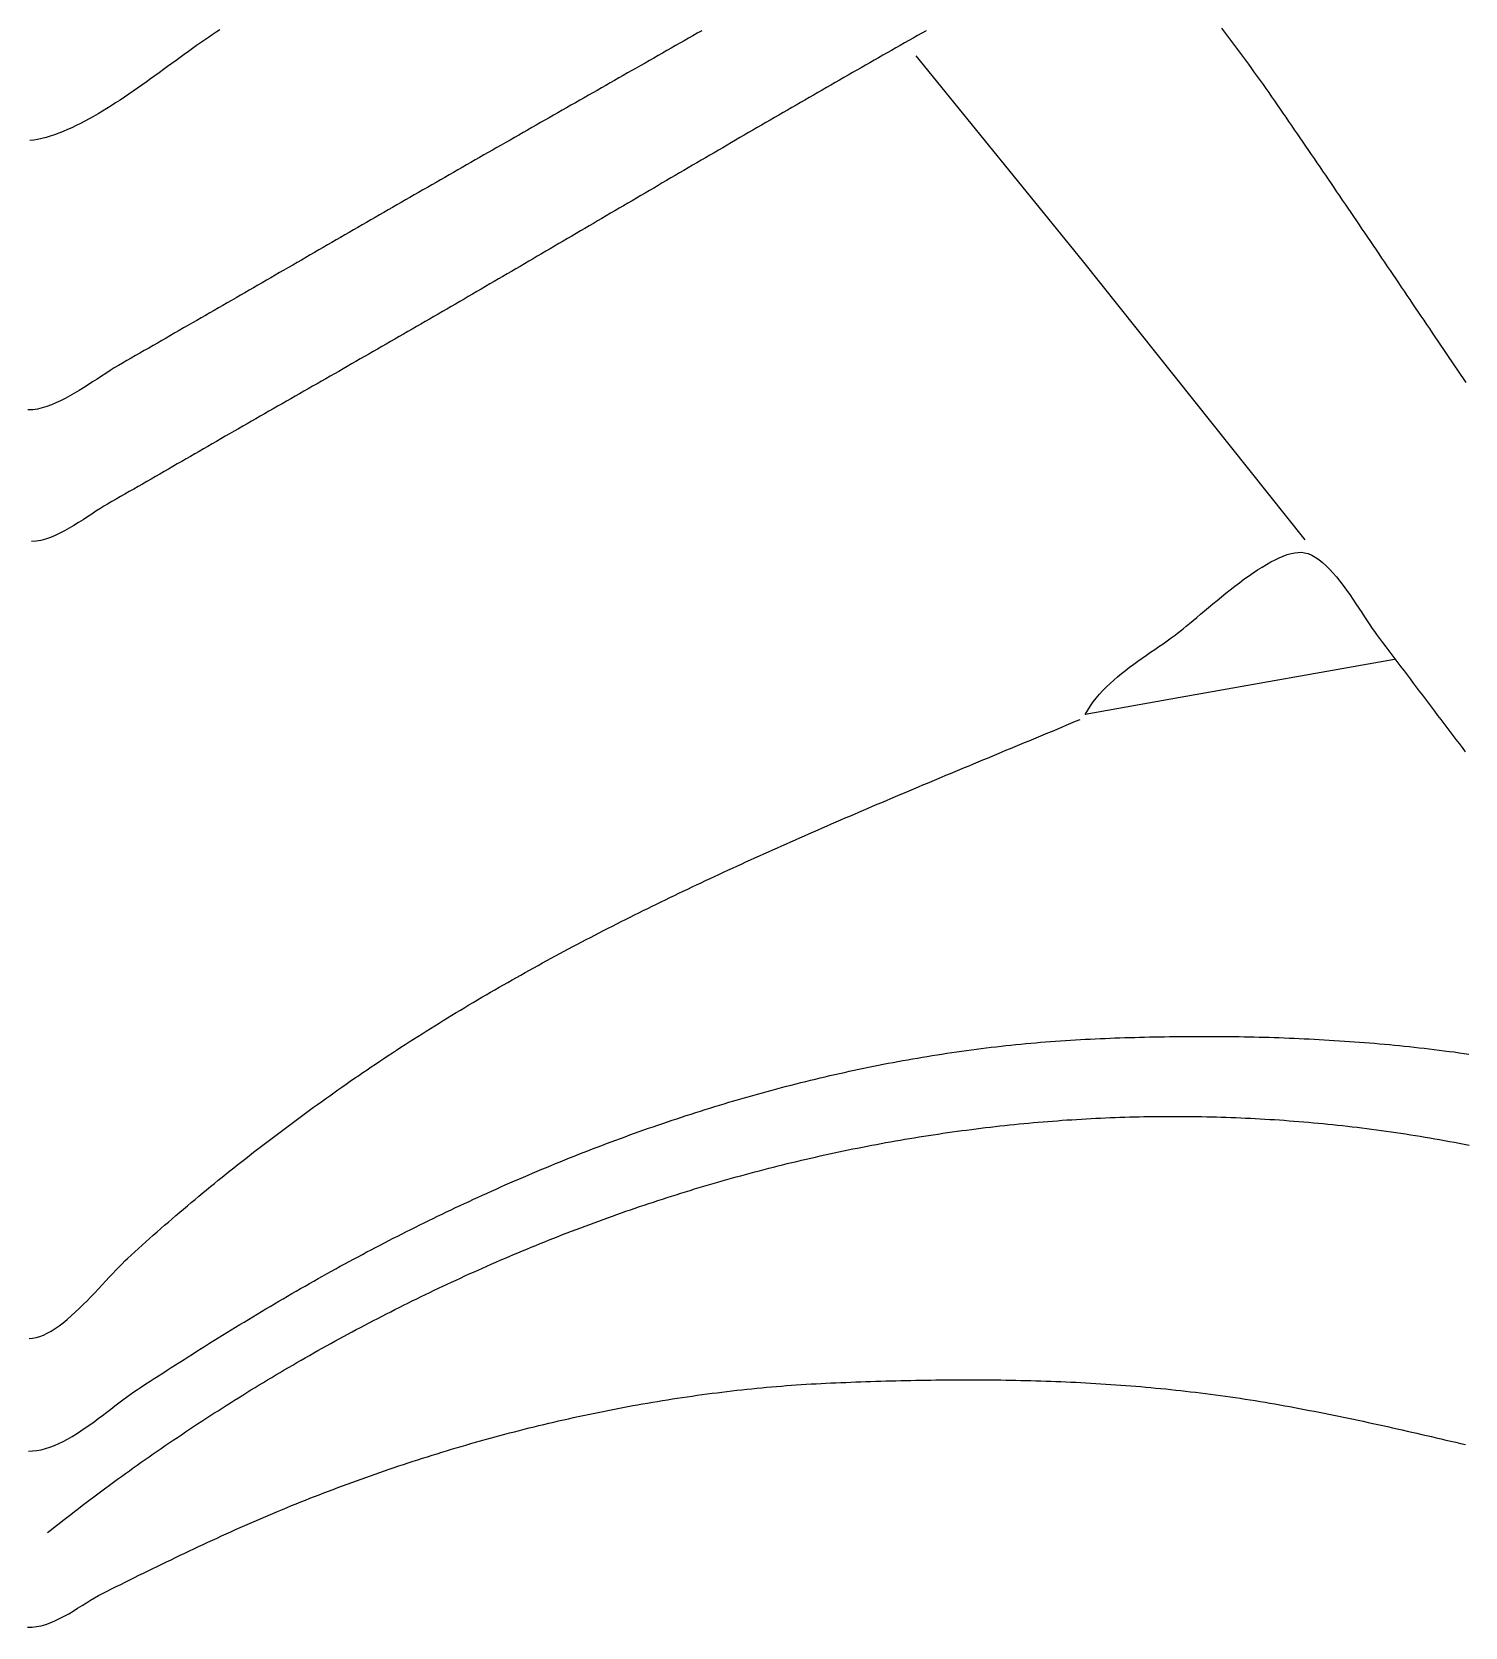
# Model space of a CAD drawing. Header units: millimetres. Extents: x 60 to 2307, y 40 to 1509.
# Drawn here: x 1183.9 to 1471.1, y 40 to 359.8 of the extents above; entities that cross this region are included whole.
import ezdxf

# ---------------------------------------------------------------- set-up
doc = ezdxf.new("R2010")
doc.units = ezdxf.units.MM
doc.layers.add('0_0_0', color=3, linetype='Continuous')

msp = doc.modelspace()

# ---------------------------------------------------------------- linework, layer by layer
at = {"layer": '0_0_0'}
for points in [[(1318.1044, 360.039), (1317.2313, 359.5412), (1316.3582, 359.0433), (1315.485, 358.5455), (1314.6118, 358.0478), (1313.7387, 357.55), (1312.8655, 357.0523), (1311.9923, 356.5546), (1311.1191, 356.0569), (1310.2459, 355.5592), (1309.3726, 355.0615), (1308.4994, 354.5638), (1307.6262, 354.0662), (1306.7529, 353.5685), (1305.8797, 353.0708), (1305.0065, 352.5732), (1304.1332, 352.0755), (1303.26, 351.5778), (1302.3868, 351.0802), (1301.5135, 350.5825), (1300.6403, 350.0848), (1299.7671, 349.5871), (1298.8939, 349.0893), (1298.0207, 348.5916), (1297.1475, 348.0938), (1296.2744, 347.596), (1295.4012, 347.0982), (1294.5281, 346.6004), (1293.6549, 346.1025), (1292.7818, 345.6046), (1291.9087, 345.1067), (1291.0357, 344.6087), (1290.1626, 344.1107), (1289.2896, 343.6126), (1288.4166, 343.1145), (1287.5436, 342.6164), (1286.6707, 342.1182), (1285.7978, 341.62), (1284.9249, 341.1217), (1284.052, 340.6234), (1283.1792, 340.125), (1282.3064, 339.6266), (1281.4337, 339.1281), (1280.561, 338.6295), (1279.6883, 338.1309), (1278.8156, 337.6322), (1277.943, 337.1334), (1277.0705, 336.6346), (1276.198, 336.1357), (1275.3255, 335.6367), (1274.4531, 335.1377), (1273.5807, 334.6385), (1272.7084, 334.1393), (1271.8361, 333.64), (1270.9638, 333.1406), (1270.0916, 332.6412), (1269.2195, 332.1416), (1268.3474, 331.642), (1267.4754, 331.1422), (1266.6035, 330.6424), (1265.7316, 330.1425), (1264.8597, 329.6424), (1263.9879, 329.1423), (1263.1162, 328.642), (1262.2446, 328.1417), (1261.373, 327.6412), (1260.5014, 327.1407), (1259.63, 326.64), (1258.7586, 326.1392), (1257.8873, 325.6383), (1257.016, 325.1373), (1256.1448, 324.6361), (1255.2737, 324.1348), (1254.4027, 323.6334), (1253.5318, 323.1319), (1252.6609, 322.6302), (1251.7901, 322.1284), (1250.9194, 321.6265), (1250.0487, 321.1244), (1249.1782, 320.6222), (1248.3077, 320.1199), (1247.4373, 319.6174), (1246.5671, 319.1148), (1245.6969, 318.612), (1244.8267, 318.109), (1243.9567, 317.606), (1243.0868, 317.1027), (1242.2169, 316.5993), (1241.3472, 316.0958), (1240.4776, 315.5921), (1239.608, 315.0882), (1238.7386, 314.5841), (1237.8692, 314.0799), (1237, 313.5756), (1236.1266, 313.0688), (1235.2531, 312.5623), (1234.3795, 312.056), (1233.5058, 311.5499), (1232.632, 311.0439), (1231.7581, 310.5382), (1230.8841, 310.0327), (1230.0099, 309.5273), (1229.1357, 309.0221), (1228.2614, 308.5171), (1227.387, 308.0123), (1226.5125, 307.5076), (1225.6379, 307.0031), (1224.7632, 306.4987), (1223.8885, 305.9944), (1223.0137, 305.4904), (1222.1387, 304.9864), (1221.2638, 304.4826), (1220.3887, 303.9789), (1219.5136, 303.4753), (1218.6384, 302.9718), (1217.7631, 302.4685), (1216.8878, 301.9652), (1216.0124, 301.4621), (1215.1369, 300.959), (1214.2614, 300.456), (1213.3859, 299.9532), (1212.5103, 299.4504), (1211.6346, 298.9476), (1210.7589, 298.445), (1209.8832, 297.9424), (1209.0074, 297.4399), (1208.1316, 296.9374), (1207.2557, 296.435), (1206.3798, 295.9326), (1205.5039, 295.4302), (1204.6279, 294.9279), (1203.752, 294.4256), (1202.876, 293.9234), (1202, 293.4212), (1201.1866, 292.9431), (1200.3574, 292.4351), (1199.5134, 291.9025), (1198.6559, 291.3503), (1197.7861, 290.7836), (1196.9052, 290.2077), (1196.0144, 289.6275), (1195.115, 289.0483), (1194.2082, 288.4752), (1193.2951, 287.9132), (1192.3771, 287.3677), (1191.4554, 286.8436), (1190.531, 286.3461), (1189.6054, 285.8804), (1188.6796, 285.4515), (1187.755, 285.0646), (1186.8327, 284.7249), (1185.9139, 284.4375), (1185, 284.2075), (1184.0251, 284.0716), (1183.0489, 284.0795)], [(1221.516, 360.2538), (1220.7594, 359.7591), (1219.9935, 359.248), (1219.2187, 358.7214), (1218.4354, 358.1806), (1217.6438, 357.6268), (1216.8444, 357.061), (1216.0376, 356.4844), (1215.2235, 355.8982), (1214.4027, 355.3035), (1213.5755, 354.7014), (1212.7422, 354.0932), (1211.9032, 353.4798), (1211.0588, 352.8626), (1210.2095, 352.2426), (1209.3554, 351.6209), (1208.4971, 350.9988), (1207.6349, 350.3774), (1206.7691, 349.7578), (1205.9, 349.1411), (1205.0281, 348.5285), (1204.1537, 347.9212), (1203.2771, 347.3203), (1202.3987, 346.7269), (1201.5188, 346.1422), (1200.6379, 345.5674), (1199.7563, 345.0035), (1198.8742, 344.4518), (1197.9921, 343.9133), (1197.1104, 343.3893), (1196.2293, 342.8808), (1195.3493, 342.389), (1194.4707, 341.9151), (1193.5939, 341.4602), (1192.7191, 341.0255), (1191.8468, 340.612), (1190.9774, 340.2209), (1190.1111, 339.8535), (1189.2483, 339.5108), (1188.3894, 339.1939), (1187.5348, 338.9041), (1186.6848, 338.6425), (1185.8397, 338.4101), (1185, 338.2083), (1184.239, 338.0891), (1183.4467, 338.059)], [(1363.117, 360.0569), (1362.2454, 359.5652), (1361.374, 359.0731), (1360.5028, 358.5806), (1359.6318, 358.0878), (1358.761, 357.5945), (1357.8903, 357.1008), (1357.0198, 356.6068), (1356.1496, 356.1124), (1355.2794, 355.6176), (1354.4095, 355.1225), (1353.5397, 354.627), (1352.6701, 354.1311), (1351.8007, 353.635), (1350.9314, 353.1384), (1350.0623, 352.6416), (1349.1934, 352.1444), (1348.3246, 351.6469), (1347.456, 351.1491), (1346.5875, 350.6509), (1345.7192, 350.1525), (1344.851, 349.6538), (1343.9829, 349.1547), (1343.115, 348.6554), (1342.2473, 348.1558), (1341.3797, 347.6559), (1340.5122, 347.1558), (1339.6448, 346.6554), (1338.7776, 346.1547), (1337.9105, 345.6538), (1337.0435, 345.1526), (1336.1767, 344.6511), (1335.3099, 344.1495), (1334.4433, 343.6476), (1333.5768, 343.1455), (1332.7104, 342.6431), (1331.8442, 342.1405), (1330.978, 341.6378), (1330.1119, 341.1348), (1329.246, 340.6316), (1328.3801, 340.1283), (1327.5143, 339.6247), (1326.6487, 339.121), (1325.7831, 338.617), (1324.9176, 338.113), (1324.0522, 337.6087), (1323.1869, 337.1043), (1322.3216, 336.5997), (1321.4565, 336.095), (1320.5914, 335.5902), (1319.7264, 335.0852), (1318.8615, 334.58), (1317.9966, 334.0748), (1317.1318, 333.5694), (1316.2671, 333.0639), (1315.4024, 332.5583), (1314.5378, 332.0526), (1313.6732, 331.5468), (1312.8087, 331.0409), (1311.9443, 330.535), (1311.0799, 330.0289), (1310.2155, 329.5228), (1309.3512, 329.0165), (1308.487, 328.5103), (1307.6228, 328.0039), (1306.7586, 327.4976), (1305.8944, 326.9911), (1305.0303, 326.4846), (1304.1662, 325.9781), (1303.3022, 325.4716), (1302.4381, 324.965), (1301.5741, 324.4584), (1300.7101, 323.9518), (1299.8461, 323.4452), (1298.9822, 322.9386), (1298.1182, 322.432), (1297.2543, 321.9254), (1296.3904, 321.4188), (1295.5264, 320.9122), (1294.6625, 320.4056), (1293.7986, 319.8991), (1292.9347, 319.3926), (1292.0707, 318.8862), (1291.2068, 318.3798), (1290.3428, 317.8735), (1289.4789, 317.3672), (1288.6149, 316.861), (1287.7509, 316.3548), (1286.8869, 315.8487), (1286.0229, 315.3427), (1285.1588, 314.8368), (1284.2947, 314.331), (1283.4306, 313.8253), (1282.5664, 313.3197), (1281.7022, 312.8142), (1280.838, 312.3088), (1279.9738, 311.8035), (1279.1094, 311.2984), (1278.2451, 310.7933), (1277.3807, 310.2885), (1276.5162, 309.7837), (1275.6517, 309.2791), (1274.7872, 308.7747), (1273.9226, 308.2704), (1273.0579, 307.7663), (1272.1932, 307.2623), (1271.3283, 306.7586), (1270.4635, 306.255), (1269.5985, 305.7516), (1268.7335, 305.2484), (1267.8684, 304.7454), (1267.0033, 304.2426), (1266.138, 303.74), (1265.2727, 303.2376), (1264.4073, 302.7354), (1263.5418, 302.2335), (1262.6762, 301.7318), (1261.8105, 301.2303), (1260.9447, 300.7291), (1260.0789, 300.2281), (1259.2129, 299.7274), (1258.3468, 299.2269), (1257.4806, 298.7267), (1256.6143, 298.2268), (1255.7479, 297.7271), (1254.8814, 297.2278), (1254.0148, 296.7287), (1253.1481, 296.2299), (1252.2812, 295.7314), (1251.4142, 295.2332), (1250.5471, 294.7353), (1249.6799, 294.2378), (1248.8125, 293.7405), (1247.945, 293.2436), (1247.0774, 292.747), (1246.2096, 292.2508), (1245.3417, 291.7549), (1244.4736, 291.2594), (1243.6054, 290.7642), (1242.7371, 290.2693), (1241.8686, 289.7748), (1241, 289.2808), (1240.1227, 288.7817), (1239.2458, 288.2823), (1238.3691, 287.7825), (1237.4925, 287.2823), (1236.6163, 286.7817), (1235.7402, 286.2808), (1234.8643, 285.7796), (1233.9886, 285.278), (1233.1131, 284.7762), (1232.2377, 284.2741), (1231.3625, 283.7717), (1230.4874, 283.2691), (1229.6125, 282.7662), (1228.7377, 282.2631), (1227.863, 281.7599), (1226.9884, 281.2564), (1226.114, 280.7528), (1225.2396, 280.249), (1224.3653, 279.7451), (1223.491, 279.2411), (1222.6168, 278.737), (1221.7427, 278.2329), (1220.8686, 277.7286), (1219.9945, 277.2243), (1219.1205, 276.72), (1218.2464, 276.2157), (1217.3724, 275.7113), (1216.4983, 275.207), (1215.6242, 274.7027), (1214.7501, 274.1985), (1213.876, 273.6944), (1213.0018, 273.1903), (1212.1275, 272.6863), (1211.2532, 272.1825), (1210.3788, 271.6788), (1209.5043, 271.1752), (1208.6297, 270.6718), (1207.755, 270.1686), (1206.8802, 269.6656), (1206.0053, 269.1628), (1205.1302, 268.6602), (1204.255, 268.1579), (1203.3796, 267.6559), (1202.504, 267.1542), (1201.6283, 266.6527), (1200.7524, 266.1516), (1199.8763, 265.6508), (1199, 265.1504), (1198.258, 264.7115), (1197.4817, 264.2271), (1196.6741, 263.7061), (1195.8382, 263.1577), (1194.9771, 262.5907), (1194.0939, 262.0141), (1193.1917, 261.4371), (1192.2735, 260.8686), (1191.3425, 260.3177), (1190.4016, 259.7932), (1189.454, 259.3043), (1188.5028, 258.86), (1187.551, 258.4692), (1186.6016, 258.141), (1185.6579, 257.8843), (1184.7227, 257.7083), (1183.7993, 257.6218)], [(1471.3422, 289.5281), (1470.7792, 290.3585), (1470.2163, 291.1891), (1469.6535, 292.0197), (1469.0907, 292.8505), (1468.528, 293.6814), (1467.9654, 294.5123), (1467.4028, 295.3434), (1466.8402, 296.1746), (1466.2778, 297.0059), (1465.7153, 297.8372), (1465.1529, 298.6686), (1464.5905, 299.5001), (1464.0281, 300.3316), (1463.4657, 301.1632), (1462.9034, 301.9949), (1462.341, 302.8266), (1461.7787, 303.6583), (1461.2163, 304.4901), (1460.654, 305.3219), (1460.0916, 306.1538), (1459.5292, 306.9856), (1458.9668, 307.8175), (1458.4043, 308.6494), (1457.8418, 309.4812), (1457.2793, 310.3131), (1456.7167, 311.145), (1456.154, 311.9768), (1455.5914, 312.8086), (1455.0286, 313.6404), (1454.4658, 314.4722), (1453.9029, 315.3039), (1453.3399, 316.1356), (1452.7768, 316.9673), (1452.2136, 317.7988), (1451.6504, 318.6304), (1451.087, 319.4618), (1450.5236, 320.2932), (1449.96, 321.1245), (1449.3963, 321.9557), (1448.8325, 322.7869), (1448.2686, 323.6179), (1447.7045, 324.4489), (1447.1403, 325.2797), (1446.5759, 326.1104), (1446.0114, 326.941), (1445.4467, 327.7715), (1444.8819, 328.6019), (1444.3169, 329.4321), (1443.7518, 330.2622), (1443.1864, 331.0921), (1442.6209, 331.9219), (1442.0552, 332.7516), (1441.4893, 333.581), (1440.9233, 334.4103), (1440.357, 335.2395), (1439.7905, 336.0684), (1439.2238, 336.8972), (1438.6568, 337.7258), (1438.0897, 338.5542), (1437.5223, 339.3824), (1436.9547, 340.2103), (1436.3868, 341.0381), (1435.8187, 341.8657), (1435.2504, 342.693), (1434.6818, 343.5201), (1434.1129, 344.347), (1433.5438, 345.1736), (1432.9744, 346), (1432.4086, 346.8168), (1431.8387, 347.6323), (1431.2651, 348.4466), (1430.6878, 349.2596), (1430.1074, 350.0716), (1429.5239, 350.8828), (1428.9378, 351.6931), (1428.3493, 352.5027), (1427.7587, 353.3119), (1427.1662, 354.1206), (1426.5722, 354.929), (1425.9769, 355.7372), (1425.3806, 356.5454), (1424.7836, 357.3537), (1424.1861, 358.1622), (1423.5886, 358.971), (1422.9912, 359.7803), (1422.3942, 360.5901)], [(1361, 355), (1394.3889, 314), (1439, 258)], [(1457, 234), (1414, 226.3488), (1395, 223), (1395.4924, 223.8547), (1396.0263, 224.6836), (1396.599, 225.4879), (1397.2079, 226.2688), (1397.8505, 227.0276), (1398.5241, 227.7655), (1399.2262, 228.4838), (1399.9541, 229.1837), (1400.7053, 229.8663), (1401.4772, 230.533), (1402.2671, 231.185), (1403.0725, 231.8236), (1403.8908, 232.4498), (1404.7194, 233.0651), (1405.5557, 233.6706), (1406.397, 234.2676), (1407.2409, 234.8572), (1408.0847, 235.4408), (1408.9257, 236.0196), (1409.7615, 236.5948), (1410.5895, 237.1676), (1411.4069, 237.7392), (1412.2113, 238.311), (1413, 238.8842), (1413.4948, 239.258), (1414.0363, 239.6835), (1414.6215, 240.1565), (1415.2477, 240.6728), (1415.9123, 241.228), (1416.6125, 241.8181), (1417.3455, 242.4387), (1418.1086, 243.0855), (1418.8991, 243.7545), (1419.7142, 244.4412), (1420.5512, 245.1416), (1421.4073, 245.8513), (1422.2799, 246.5661), (1423.1661, 247.2818), (1424.0633, 247.9941), (1424.9687, 248.6988), (1425.8795, 249.3916), (1426.793, 250.0684), (1427.7065, 250.7249), (1428.6173, 251.3568), (1429.5226, 251.9599), (1430.4196, 252.53), (1431.3057, 253.0628), (1432.178, 253.5541), (1433.0339, 253.9997), (1433.8706, 254.3953), (1434.6854, 254.7366), (1435.4756, 255.0195), (1436.2383, 255.2397), (1436.9709, 255.393), (1437.6706, 255.4751), (1438.3347, 255.4818), (1438.9605, 255.4089), (1439.6668, 255.2196), (1440.3771, 254.9228), (1441.0898, 254.5272), (1441.8033, 254.0412), (1442.516, 253.4733), (1443.2263, 252.8322), (1443.9325, 252.1263), (1444.6331, 251.3642), (1445.3265, 250.5545), (1446.011, 249.7056), (1446.685, 248.8262), (1447.347, 247.9248), (1447.9954, 247.0099), (1448.6285, 246.0901), (1449.2446, 245.1739), (1449.8424, 244.2699), (1450.42, 243.3866), (1450.9759, 242.5325), (1451.5086, 241.7162), (1452.0163, 240.9463), (1452.4976, 240.2312), (1452.9507, 239.5796), (1453.3742, 239), (1453.9858, 238.1894), (1454.5976, 237.3789), (1455.2094, 236.5684), (1455.8214, 235.7581), (1456.4335, 234.9478), (1457.0457, 234.1377), (1457.658, 233.3275), (1458.2703, 232.5175), (1458.8828, 231.7075), (1459.4953, 230.8975), (1460.1079, 230.0876), (1460.7206, 229.2778), (1461.3333, 228.468), (1461.946, 227.6582), (1462.5588, 226.8485), (1463.1717, 226.0388), (1463.7846, 225.2291), (1464.3975, 224.4194), (1465.0104, 223.6098), (1465.6234, 222.8001), (1466.2364, 221.9905), (1466.8493, 221.1809), (1467.4623, 220.3712), (1468.0753, 219.5616), (1468.6883, 218.752), (1469.3012, 217.9423), (1469.9141, 217.1326), (1470.527, 216.3229), (1471.1399, 215.5132)], [(1183.3086, 97.903), (1184, 97.9212), (1184.7082, 98.0491), (1185.4363, 98.2642), (1186.182, 98.5606), (1186.9431, 98.9322), (1187.7173, 99.3728), (1188.5024, 99.8766), (1189.296, 100.4375), (1190.096, 101.0493), (1190.9001, 101.7062), (1191.706, 102.4021), (1192.5114, 103.1309), (1193.3141, 103.8866), (1194.1118, 104.6633), (1194.9022, 105.4547), (1195.6832, 106.255), (1196.4524, 107.058), (1197.2076, 107.8578), (1197.9465, 108.6483), (1198.6668, 109.4235), (1199.3664, 110.1773), (1200.0428, 110.9038), (1200.694, 111.5968), (1201.3175, 112.2504), (1201.9112, 112.8586), (1202.4728, 113.4152), (1203, 113.9143), (1203.7342, 114.5875), (1204.4708, 115.2591), (1205.2097, 115.929), (1205.9508, 116.5972), (1206.6942, 117.2636), (1207.4398, 117.9283), (1208.1875, 118.5914), (1208.9374, 119.2526), (1209.6893, 119.9122), (1210.4434, 120.5699), (1211.1994, 121.226), (1211.9575, 121.8803), (1212.7176, 122.5328), (1213.4796, 123.1836), (1214.2435, 123.8326), (1215.0092, 124.4798), (1215.7769, 125.1252), (1216.5463, 125.7689), (1217.3175, 126.4107), (1218.0905, 127.0508), (1218.8652, 127.6891), (1219.6416, 128.3255), (1220.4196, 128.9602), (1221.1993, 129.593), (1221.9805, 130.224), (1222.7633, 130.8531), (1223.5476, 131.4805), (1224.3335, 132.106), (1225.1208, 132.7296), (1225.9095, 133.3514), (1226.6996, 133.9714), (1227.4911, 134.5895), (1228.2839, 135.2057), (1229.0781, 135.82), (1229.8735, 136.4325), (1230.6701, 137.0431), (1231.468, 137.6518), (1232.267, 138.2586), (1233.0672, 138.8635), (1233.8685, 139.4665), (1234.6709, 140.0676), (1235.4743, 140.6667), (1236.2788, 141.264), (1237.0842, 141.8593), (1237.8906, 142.4527), (1238.6979, 143.0442), (1239.5061, 143.6337), (1240.3152, 144.2212), (1241.125, 144.8069), (1241.9357, 145.3905), (1242.7472, 145.9722), (1243.5593, 146.5519), (1244.3722, 147.1297), (1245.1858, 147.7055), (1246, 148.2793), (1246.8377, 148.8667), (1247.6762, 149.4513), (1248.5155, 150.0331), (1249.3556, 150.6122), (1250.1965, 151.1884), (1251.0382, 151.7619), (1251.8806, 152.3327), (1252.7238, 152.9008), (1253.5678, 153.4661), (1254.4125, 154.0288), (1255.258, 154.5889), (1256.1043, 155.1463), (1256.9514, 155.7012), (1257.7992, 156.2534), (1258.6477, 156.8031), (1259.497, 157.3502), (1260.3471, 157.8948), (1261.1979, 158.4369), (1262.0494, 158.9764), (1262.9017, 159.5136), (1263.7547, 160.0482), (1264.6085, 160.5805), (1265.463, 161.1103), (1266.3183, 161.6377), (1267.1742, 162.1628), (1268.0309, 162.6855), (1268.8884, 163.2059), (1269.7465, 163.724), (1270.6054, 164.2398), (1271.465, 164.7533), (1272.3253, 165.2646), (1273.1863, 165.7737), (1274.048, 166.2805), (1274.9105, 166.7851), (1275.7736, 167.2876), (1276.6375, 167.7879), (1277.502, 168.2861), (1278.3673, 168.7822), (1279.2332, 169.2762), (1280.0998, 169.7682), (1280.9672, 170.258), (1281.8352, 170.7459), (1282.7039, 171.2317), (1283.5733, 171.7156), (1284.4434, 172.1974), (1285.3141, 172.6774), (1286.1855, 173.1553), (1287.0576, 173.6314), (1287.9304, 174.1056), (1288.8038, 174.5779), (1289.6779, 175.0484), (1290.5527, 175.5171), (1291.4282, 175.9839), (1292.3042, 176.4489), (1293.181, 176.9122), (1294.0584, 177.3737), (1294.9364, 177.8335), (1295.8152, 178.2916), (1296.6945, 178.748), (1297.5745, 179.2027), (1298.4551, 179.6557), (1299.3364, 180.1072), (1300.2183, 180.557), (1301.1009, 181.0052), (1301.984, 181.4519), (1302.8678, 181.897), (1303.7523, 182.3406), (1304.6373, 182.7826), (1305.523, 183.2232), (1306.4093, 183.6623), (1307.2962, 184.0999), (1308.1838, 184.5362), (1309.0719, 184.971), (1309.9607, 185.4044), (1310.85, 185.8364), (1311.74, 186.2671), (1312.6305, 186.6965), (1313.5217, 187.1245), (1314.4135, 187.5513), (1315.3058, 187.9768), (1316.1988, 188.401), (1317.0923, 188.824), (1317.9864, 189.2458), (1318.8811, 189.6664), (1319.7764, 190.0858), (1320.6723, 190.5041), (1321.5687, 190.9212), (1322.4658, 191.3372), (1323.3634, 191.7522), (1324.2615, 192.166), (1325.1603, 192.5788), (1326.0595, 192.9906), (1326.9594, 193.4014), (1327.8598, 193.8112), (1328.7608, 194.22), (1329.6623, 194.6278), (1330.5644, 195.0347), (1331.467, 195.4407), (1332.3702, 195.8458), (1333.2739, 196.2501), (1334.1782, 196.6534), (1335.083, 197.056), (1335.9884, 197.4577), (1336.8942, 197.8587), (1337.8006, 198.2588), (1338.7076, 198.6583), (1339.6151, 199.0569), (1340.5231, 199.4549), (1341.4316, 199.8522), (1342.3406, 200.2488), (1343.2502, 200.6448), (1344.1602, 201.0401), (1345.0708, 201.4348), (1345.9819, 201.8289), (1346.8935, 202.2224), (1347.8056, 202.6154), (1348.7182, 203.0079), (1349.6313, 203.3998), (1350.5449, 203.7912), (1351.459, 204.1822), (1352.3736, 204.5727), (1353.2887, 204.9628), (1354.2043, 205.3525), (1355.1203, 205.7418), (1356.0369, 206.1307), (1356.9539, 206.5192), (1357.8714, 206.9074), (1358.7893, 207.2953), (1359.7078, 207.6829), (1360.6267, 208.0703), (1361.5461, 208.4573), (1362.4659, 208.8442), (1363.3862, 209.2308), (1364.307, 209.6172), (1365.2282, 210.0035), (1366.1499, 210.3896), (1367.0721, 210.7756), (1367.9946, 211.1614), (1368.9177, 211.5472), (1369.8412, 211.9329), (1370.7651, 212.3185), (1371.6895, 212.7041), (1372.6143, 213.0897), (1373.5395, 213.4753), (1374.4652, 213.8609), (1375.3913, 214.2466), (1376.3178, 214.6323), (1377.2448, 215.0181), (1378.1721, 215.404), (1379.0999, 215.79), (1380.0282, 216.1762), (1380.9568, 216.5626), (1381.8858, 216.9491), (1382.8153, 217.3359), (1383.7452, 217.7228), (1384.6754, 218.11), (1385.6061, 218.4975), (1386.5372, 218.8853), (1387.4687, 219.2733), (1388.4005, 219.6617), (1389.3328, 220.0504), (1390.2655, 220.4395), (1391.1985, 220.829), (1392.1319, 221.2189), (1393.0658, 221.6092), (1394, 222)], [(1183.1576, 75.3217), (1184, 75.3325), (1184.8562, 75.4222), (1185.721, 75.5808), (1186.5933, 75.8039), (1187.4717, 76.0866), (1188.3548, 76.4244), (1189.2413, 76.8128), (1190.13, 77.2471), (1191.0195, 77.7226), (1191.9086, 78.2348), (1192.7958, 78.7791), (1193.68, 79.3508), (1194.5598, 79.9454), (1195.4338, 80.5582), (1196.3008, 81.1846), (1197.1595, 81.8201), (1198.0085, 82.4599), (1198.8466, 83.0995), (1199.6725, 83.7344), (1200.4847, 84.3597), (1201.2821, 84.9711), (1202.0633, 85.5638), (1202.827, 86.1332), (1203.5719, 86.6747), (1204.2966, 87.1838), (1205, 87.6558), (1205.8447, 88.2067), (1206.6902, 88.7571), (1207.5367, 89.3069), (1208.384, 89.8562), (1209.2323, 90.4048), (1210.0813, 90.9527), (1210.9313, 91.4999), (1211.7822, 92.0463), (1212.6339, 92.5919), (1213.4865, 93.1367), (1214.34, 93.6807), (1215.1944, 94.2237), (1216.0497, 94.7657), (1216.9058, 95.3068), (1217.7629, 95.8468), (1218.6208, 96.3858), (1219.4797, 96.9237), (1220.3394, 97.4604), (1221.2, 97.9959), (1222.0615, 98.5302), (1222.9239, 99.0632), (1223.7872, 99.5949), (1224.6514, 100.1253), (1225.5165, 100.6543), (1226.3825, 101.1819), (1227.2494, 101.708), (1228.1172, 102.2326), (1228.9859, 102.7557), (1229.8555, 103.2772), (1230.726, 103.7971), (1231.5974, 104.3153), (1232.4697, 104.8319), (1233.3429, 105.3467), (1234.2171, 105.8597), (1235.0921, 106.3709), (1235.9681, 106.8803), (1236.8449, 107.3878), (1237.7227, 107.8934), (1238.6014, 108.397), (1239.4811, 108.8986), (1240.3616, 109.3981), (1241.243, 109.8956), (1242.1254, 110.3909), (1243.0087, 110.8841), (1243.8929, 111.3751), (1244.7781, 111.8638), (1245.6641, 112.3503), (1246.5511, 112.8344), (1247.439, 113.3162), (1248.3279, 113.7956), (1249.2176, 114.2726), (1250.1083, 114.7471), (1251, 115.2191), (1251.8777, 115.681), (1252.7566, 116.1411), (1253.6367, 116.5995), (1254.518, 117.056), (1255.4005, 117.5107), (1256.2841, 117.9636), (1257.1689, 118.4146), (1258.0548, 118.8638), (1258.9419, 119.3111), (1259.8301, 119.7565), (1260.7195, 120.2), (1261.61, 120.6416), (1262.5017, 121.0812), (1263.3944, 121.519), (1264.2883, 121.9547), (1265.1833, 122.3886), (1266.0794, 122.8204), (1266.9766, 123.2503), (1267.8749, 123.6782), (1268.7743, 124.104), (1269.6748, 124.5279), (1270.5764, 124.9497), (1271.479, 125.3694), (1272.3827, 125.7871), (1273.2875, 126.2028), (1274.1933, 126.6163), (1275.1002, 127.0278), (1276.0082, 127.4371), (1276.9172, 127.8444), (1277.8272, 128.2495), (1278.7382, 128.6524), (1279.6503, 129.0532), (1280.5634, 129.4518), (1281.4776, 129.8483), (1282.3927, 130.2425), (1283.3089, 130.6346), (1284.226, 131.0244), (1285.1442, 131.412), (1286.0633, 131.7974), (1286.9835, 132.1805), (1287.9046, 132.5613), (1288.8267, 132.9399), (1289.7497, 133.3161), (1290.6737, 133.6901), (1291.5987, 134.0617), (1292.5246, 134.4311), (1293.4515, 134.798), (1294.3794, 135.1627), (1295.3081, 135.5249), (1296.2378, 135.8848), (1297.1685, 136.2423), (1298.1, 136.5974), (1299.0325, 136.95), (1299.9659, 137.3003), (1300.9001, 137.6481), (1301.8353, 137.9935), (1302.7714, 138.3363), (1303.7084, 138.6768), (1304.6463, 139.0147), (1305.585, 139.3501), (1306.5246, 139.683), (1307.4651, 140.0134), (1308.4064, 140.3413), (1309.3487, 140.6666), (1310.2917, 140.9893), (1311.2356, 141.3095), (1312.1804, 141.6271), (1313.126, 141.9421), (1314.0724, 142.2544), (1315.0197, 142.5642), (1315.9677, 142.8713), (1316.9166, 143.1758), (1317.8663, 143.4776), (1318.8168, 143.7767), (1319.7681, 144.0731), (1320.7203, 144.3669), (1321.6732, 144.6579), (1322.6268, 144.9462), (1323.5813, 145.2318), (1324.5365, 145.5147), (1325.4925, 145.7947), (1326.4493, 146.0721), (1327.4068, 146.3466), (1328.3651, 146.6183), (1329.3241, 146.8872), (1330.2839, 147.1533), (1331.2444, 147.4166), (1332.2056, 147.677), (1333.1676, 147.9346), (1334.1303, 148.1893), (1335.0937, 148.4411), (1336.0578, 148.6901), (1337.0226, 148.9361), (1337.9881, 149.1792), (1338.9544, 149.4194), (1339.9213, 149.6566), (1340.8888, 149.8909), (1341.8571, 150.1222), (1342.826, 150.3505), (1343.7957, 150.5758), (1344.7659, 150.7982), (1345.7369, 151.0175), (1346.7084, 151.2338), (1347.6807, 151.447), (1348.6535, 151.6572), (1349.627, 151.8643), (1350.6012, 152.0684), (1351.5759, 152.2694), (1352.5513, 152.4672), (1353.5273, 152.662), (1354.5039, 152.8536), (1355.4811, 153.042), (1356.4589, 153.2274), (1357.4374, 153.4095), (1358.4164, 153.5885), (1359.3959, 153.7643), (1360.3761, 153.9369), (1361.3568, 154.1063), (1362.3381, 154.2724), (1363.32, 154.4354), (1364.3024, 154.595), (1365.2854, 154.7514), (1366.2689, 154.9046), (1367.2529, 155.0544), (1368.2375, 155.201), (1369.2226, 155.3442), (1370.2083, 155.4841), (1371.1945, 155.6207), (1372.1811, 155.7539), (1373.1683, 155.8838), (1374.156, 156.0103), (1375.1442, 156.1334), (1376.1329, 156.2531), (1377.1221, 156.3694), (1378.1118, 156.4823), (1379.1019, 156.5917), (1380.0925, 156.6977), (1381.0836, 156.8003), (1382.0751, 156.8994), (1383.0671, 156.9949), (1384.0595, 157.087), (1385.0524, 157.1756), (1386.0458, 157.2607), (1387.0395, 157.3422), (1388.0337, 157.4202), (1389.0283, 157.4946), (1390.0234, 157.5655), (1391.0188, 157.6328), (1392.0147, 157.6965), (1393.011, 157.7565), (1394.0076, 157.813), (1395.0047, 157.8658), (1396.0021, 157.915), (1397, 157.9606), (1397.9847, 158.0028), (1398.9703, 158.0432), (1399.9569, 158.0818), (1400.9443, 158.1186), (1401.9325, 158.1535), (1402.9216, 158.1866), (1403.9115, 158.2178), (1404.9022, 158.2471), (1405.8936, 158.2745), (1406.8857, 158.2999), (1407.8786, 158.3234), (1408.8722, 158.3449), (1409.8664, 158.3644), (1410.8613, 158.3819), (1411.8568, 158.3974), (1412.853, 158.4108), (1413.8497, 158.4222), (1414.8469, 158.4314), (1415.8447, 158.4386), (1416.8431, 158.4436), (1417.8419, 158.4465), (1418.8412, 158.4472), (1419.8409, 158.4457), (1420.8411, 158.4421), (1421.8417, 158.4362), (1422.8426, 158.4281), (1423.8439, 158.4177), (1424.8456, 158.405), (1425.8476, 158.3901), (1426.8499, 158.3728), (1427.8524, 158.3532), (1428.8553, 158.3313), (1429.8583, 158.307), (1430.8615, 158.2803), (1431.865, 158.2512), (1432.8686, 158.2196), (1433.8723, 158.1856), (1434.8762, 158.1492), (1435.8802, 158.1103), (1436.8842, 158.0689), (1437.8883, 158.0249), (1438.8924, 157.9784), (1439.8966, 157.9294), (1440.9007, 157.8778), (1441.9048, 157.8236), (1442.9089, 157.7668), (1443.9128, 157.7073), (1444.9167, 157.6452), (1445.9205, 157.5804), (1446.9241, 157.513), (1447.9275, 157.4428), (1448.9308, 157.3699), (1449.9338, 157.2943), (1450.9366, 157.2159), (1451.9392, 157.1347), (1452.9415, 157.0507), (1453.9434, 156.9639), (1454.9451, 156.8743), (1455.9464, 156.7818), (1456.9474, 156.6864), (1457.948, 156.5882), (1458.9482, 156.487), (1459.9479, 156.3829), (1460.9472, 156.2759), (1461.946, 156.1658), (1462.9443, 156.0528), (1463.9422, 155.9368), (1464.9394, 155.8178), (1465.9361, 155.6957), (1466.9323, 155.5705), (1467.9278, 155.4423), (1468.9227, 155.311), (1469.9169, 155.1765), (1470.9105, 155.039), (1471.9034, 154.8982)], [(1187, 59), (1187.7668, 59.6067), (1188.5351, 60.2116), (1189.3047, 60.8147), (1190.0757, 61.4161), (1190.848, 62.0156), (1191.6217, 62.6133), (1192.3967, 63.2092), (1193.1731, 63.8032), (1193.9509, 64.3954), (1194.7299, 64.9858), (1195.5103, 65.5744), (1196.292, 66.1611), (1197.0751, 66.7459), (1197.8594, 67.3289), (1198.6451, 67.9101), (1199.4321, 68.4893), (1200.2204, 69.0667), (1201.01, 69.6423), (1201.8008, 70.2159), (1202.593, 70.7877), (1203.3865, 71.3576), (1204.1812, 71.9256), (1204.9772, 72.4917), (1205.7745, 73.0559), (1206.573, 73.6181), (1207.3728, 74.1785), (1208.1739, 74.737), (1208.9762, 75.2935), (1209.7798, 75.8481), (1210.5846, 76.4008), (1211.3907, 76.9515), (1212.198, 77.5003), (1213.0065, 78.0472), (1213.8162, 78.5921), (1214.6272, 79.135), (1215.4394, 79.676), (1216.2528, 80.215), (1217.0674, 80.7521), (1217.8832, 81.2872), (1218.7002, 81.8203), (1219.5184, 82.3514), (1220.3378, 82.8805), (1221.1584, 83.4076), (1221.9801, 83.9328), (1222.8031, 84.4559), (1223.6272, 84.977), (1224.4525, 85.4961), (1225.2789, 86.0132), (1226.1065, 86.5283), (1226.9352, 87.0413), (1227.7651, 87.5524), (1228.5961, 88.0613), (1229.4283, 88.5683), (1230.2616, 89.0732), (1231.0961, 89.576), (1231.9316, 90.0768), (1232.7683, 90.5755), (1233.6061, 91.0721), (1234.445, 91.5667), (1235.285, 92.0592), (1236.1262, 92.5496), (1236.9684, 93.038), (1237.8117, 93.5242), (1238.6561, 94.0084), (1239.5016, 94.4904), (1240.3481, 94.9704), (1241.1958, 95.4482), (1242.0445, 95.924), (1242.8943, 96.3976), (1243.7451, 96.8691), (1244.597, 97.3384), (1245.45, 97.8056), (1246.3039, 98.2707), (1247.159, 98.7337), (1248.0151, 99.1945), (1248.8722, 99.6531), (1249.7303, 100.1096), (1250.5895, 100.5639), (1251.4497, 101.0161), (1252.3109, 101.4661), (1253.1731, 101.9139), (1254.0363, 102.3595), (1254.9005, 102.803), (1255.7657, 103.2442), (1256.6319, 103.6833), (1257.4991, 104.1201), (1258.3673, 104.5548), (1259.2365, 104.9872), (1260.1066, 105.4174), (1260.9777, 105.8454), (1261.8498, 106.2712), (1262.7228, 106.6948), (1263.5968, 107.1161), (1264.4718, 107.5352), (1265.3476, 107.952), (1266.2245, 108.3666), (1267.1022, 108.7789), (1267.9809, 109.189), (1268.8606, 109.5968), (1269.7411, 110.0024), (1270.6226, 110.4056), (1271.505, 110.8066), (1272.3883, 111.2054), (1273.2725, 111.6018), (1274.1576, 111.9959), (1275.0436, 112.3878), (1275.9305, 112.7773), (1276.8183, 113.1645), (1277.7069, 113.5494), (1278.5965, 113.932), (1279.4869, 114.3123), (1280.3782, 114.6903), (1281.2703, 115.0659), (1282.1633, 115.4392), (1283.0572, 115.8102), (1283.9519, 116.1788), (1284.8475, 116.545), (1285.7439, 116.9089), (1286.6411, 117.2705), (1287.5392, 117.6297), (1288.4381, 117.9865), (1289.3378, 118.3409), (1290.2384, 118.693), (1291.1398, 119.0427), (1292.0419, 119.3899), (1292.9449, 119.7348), (1293.8487, 120.0773), (1294.7533, 120.4174), (1295.6586, 120.7551), (1296.5648, 121.0904), (1297.4717, 121.4233), (1298.3794, 121.7537), (1299.2879, 122.0817), (1300.1972, 122.4073), (1301.1072, 122.7305), (1302.018, 123.0512), (1302.9295, 123.3694), (1303.8418, 123.6852), (1304.7548, 123.9986), (1305.6686, 124.3095), (1306.5831, 124.6179), (1307.4983, 124.9239), (1308.4143, 125.2274), (1309.331, 125.5284), (1310.2484, 125.8269), (1311.1665, 126.1229), (1312.0853, 126.4165), (1313.0049, 126.7075), (1313.9251, 126.996), (1314.846, 127.2821), (1315.7677, 127.5656), (1316.69, 127.8466), (1317.613, 128.1251), (1318.5366, 128.401), (1319.461, 128.6744), (1320.386, 128.9453), (1321.3117, 129.2136), (1322.238, 129.4794), (1323.165, 129.7427), (1324.0926, 130.0033), (1325.0209, 130.2615), (1325.9498, 130.517), (1326.8794, 130.77), (1327.8096, 131.0204), (1328.7404, 131.2683), (1329.6718, 131.5135), (1330.6039, 131.7562), (1331.5365, 131.9962), (1332.4698, 132.2337), (1333.4037, 132.4685), (1334.3382, 132.7008), (1335.2733, 132.9304), (1336.2089, 133.1574), (1337.1452, 133.3818), (1338.082, 133.6036), (1339.0194, 133.8227), (1339.9574, 134.0392), (1340.896, 134.2531), (1341.8351, 134.4643), (1342.7748, 134.6728), (1343.715, 134.8787), (1344.6558, 135.0819), (1345.5971, 135.2825), (1346.5389, 135.4804), (1347.4813, 135.6756), (1348.4243, 135.8682), (1349.3677, 136.058), (1350.3117, 136.2452), (1351.2562, 136.4296), (1352.2012, 136.6114), (1353.1467, 136.7904), (1354.0927, 136.9668), (1355.0392, 137.1404), (1355.9862, 137.3113), (1356.9337, 137.4795), (1357.8817, 137.645), (1358.8302, 137.8077), (1359.7791, 137.9677), (1360.7285, 138.1249), (1361.6784, 138.2794), (1362.6287, 138.4312), (1363.5795, 138.5802), (1364.5308, 138.7264), (1365.4825, 138.8698), (1366.4346, 139.0105), (1367.3872, 139.1484), (1368.3402, 139.2835), (1369.2937, 139.4159), (1370.2476, 139.5454), (1371.2019, 139.6721), (1372.1566, 139.7961), (1373.1117, 139.9172), (1374.0672, 140.0356), (1375.0232, 140.1511), (1375.9795, 140.2638), (1376.9362, 140.3736), (1377.8933, 140.4806), (1378.8508, 140.5848), (1379.8087, 140.6862), (1380.767, 140.7847), (1381.7256, 140.8804), (1382.6846, 140.9732), (1383.644, 141.0631), (1384.6037, 141.1502), (1385.5637, 141.2345), (1386.5242, 141.3158), (1387.4849, 141.3943), (1388.446, 141.4698), (1389.4074, 141.5425), (1390.3692, 141.6123), (1391.3313, 141.6793), (1392.2937, 141.7433), (1393.2564, 141.8044), (1394.2194, 141.8625), (1395.1828, 141.9178), (1396.1464, 141.9701), (1397.1104, 142.0196), (1398.0746, 142.0661), (1399.0391, 142.1096), (1400.0039, 142.1502), (1400.969, 142.1879), (1401.9344, 142.2226), (1402.9, 142.2544), (1403.8659, 142.2832), (1404.832, 142.309), (1405.7985, 142.3319), (1406.7651, 142.3518), (1407.732, 142.3687), (1408.6992, 142.3826), (1409.6666, 142.3935), (1410.6342, 142.4015), (1411.6021, 142.4064), (1412.5701, 142.4084), (1413.5384, 142.4073), (1414.507, 142.4032), (1415.4757, 142.3961), (1416.4446, 142.386), (1417.4138, 142.3729), (1418.3831, 142.3567), (1419.3526, 142.3375), (1420.3223, 142.3152), (1421.2922, 142.2899), (1422.2623, 142.2616), (1423.2325, 142.2301), (1424.203, 142.1957), (1425.1736, 142.1581), (1426.1443, 142.1175), (1427.1152, 142.0738), (1428.0862, 142.0271), (1429.0574, 141.9772), (1430.0288, 141.9243), (1431.0003, 141.8683), (1431.9719, 141.8091), (1432.9436, 141.7469), (1433.9155, 141.6815), (1434.8875, 141.6131), (1435.8596, 141.5415), (1436.8318, 141.4668), (1437.8041, 141.389), (1438.7765, 141.308), (1439.749, 141.2239), (1440.7216, 141.1367), (1441.6943, 141.0463), (1442.6671, 140.9527), (1443.6399, 140.856), (1444.6129, 140.7562), (1445.5859, 140.6531), (1446.5589, 140.5469), (1447.532, 140.4376), (1448.5052, 140.325), (1449.4784, 140.2093), (1450.4517, 140.0903), (1451.425, 139.9682), (1452.3984, 139.8429), (1453.3717, 139.7143), (1454.3452, 139.5826), (1455.3186, 139.4476), (1456.292, 139.3094), (1457.2655, 139.168), (1458.239, 139.0234), (1459.2125, 138.8755), (1460.1859, 138.7244), (1461.1594, 138.5701), (1462.1329, 138.4125), (1463.1064, 138.2516), (1464.0798, 138.0875), (1465.0532, 137.9201), (1466.0266, 137.7495), (1467, 137.5756), (1467.9866, 137.3959), (1468.9721, 137.2132), (1469.9564, 137.0274), (1470.9395, 136.8386), (1471.9216, 136.6468)], [(1183, 40.0285), (1183.8887, 40.0198), (1184.7897, 40.1106), (1185.7003, 40.2911), (1186.618, 40.5515), (1187.5402, 40.882), (1188.4642, 41.2728), (1189.3873, 41.7141), (1190.3071, 42.1961), (1191.2208, 42.7091), (1192.1259, 43.2432), (1193.0198, 43.7887), (1193.8997, 44.3358), (1194.7632, 44.8747), (1195.6076, 45.3955), (1196.4303, 45.8886), (1197.2286, 46.3441), (1198, 46.7523), (1198.9136, 47.2119), (1199.8273, 47.6706), (1200.7412, 48.1284), (1201.6553, 48.5852), (1202.5696, 49.041), (1203.4841, 49.4958), (1204.399, 49.9494), (1205.3141, 50.4019), (1206.2297, 50.8531), (1207.1456, 51.3031), (1208.062, 51.7519), (1208.9789, 52.1992), (1209.8963, 52.6452), (1210.8143, 53.0897), (1211.7328, 53.5328), (1212.652, 53.9743), (1213.5719, 54.4142), (1214.4924, 54.8525), (1215.4138, 55.2892), (1216.3359, 55.7241), (1217.2588, 56.1572), (1218.1825, 56.5886), (1219.1072, 57.018), (1220.0328, 57.4456), (1220.9594, 57.8712), (1221.887, 58.2948), (1222.8156, 58.7164), (1223.7453, 59.1359), (1224.6761, 59.5532), (1225.6081, 59.9683), (1226.5413, 60.3812), (1227.4757, 60.7918), (1228.4114, 61.2001), (1229.3484, 61.606), (1230.2868, 62.0095), (1231.2265, 62.4106), (1232.1676, 62.8091), (1233.1102, 63.205), (1234.0543, 63.5984), (1235, 63.9891), (1235.913, 64.3632), (1236.828, 64.735), (1237.7448, 65.1046), (1238.6635, 65.472), (1239.584, 65.8371), (1240.5064, 66.1998), (1241.4306, 66.5603), (1242.3565, 66.9184), (1243.2842, 67.2742), (1244.2136, 67.6277), (1245.1447, 67.9788), (1246.0775, 68.3275), (1247.012, 68.6739), (1247.9481, 69.0178), (1248.8858, 69.3593), (1249.8252, 69.6984), (1250.766, 70.0351), (1251.7085, 70.3693), (1252.6524, 70.7011), (1253.5979, 71.0303), (1254.5448, 71.3571), (1255.4933, 71.6814), (1256.4431, 72.0031), (1257.3944, 72.3224), (1258.347, 72.6391), (1259.301, 72.9532), (1260.2564, 73.2647), (1261.2131, 73.5737), (1262.1711, 73.8801), (1263.1303, 74.1838), (1264.0909, 74.485), (1265.0526, 74.7835), (1266.0156, 75.0793), (1266.9797, 75.3725), (1267.9451, 75.6631), (1268.9115, 75.9509), (1269.8791, 76.236), (1270.8478, 76.5184), (1271.8176, 76.7981), (1272.7884, 77.0751), (1273.7603, 77.3493), (1274.7331, 77.6207), (1275.707, 77.8893), (1276.6818, 78.1552), (1277.6575, 78.4182), (1278.6342, 78.6784), (1279.6118, 78.9358), (1280.5902, 79.1904), (1281.5695, 79.4421), (1282.5496, 79.6909), (1283.5306, 79.9368), (1284.5123, 80.1798), (1285.4948, 80.4199), (1286.478, 80.6571), (1287.4619, 80.8914), (1288.4465, 81.1227), (1289.4318, 81.351), (1290.4178, 81.5764), (1291.4044, 81.7988), (1292.3915, 82.0181), (1293.3793, 82.2345), (1294.3676, 82.4478), (1295.3565, 82.6581), (1296.3459, 82.8653), (1297.3357, 83.0695), (1298.3261, 83.2705), (1299.3168, 83.4685), (1300.308, 83.6634), (1301.2997, 83.8551), (1302.2916, 84.0437), (1303.284, 84.2292), (1304.2767, 84.4115), (1305.2697, 84.5906), (1306.2629, 84.7666), (1307.2565, 84.9393), (1308.2503, 85.1088), (1309.2443, 85.2751), (1310.2385, 85.4382), (1311.2329, 85.598), (1312.2274, 85.7545), (1313.2221, 85.9078), (1314.2169, 86.0577), (1315.2118, 86.2044), (1316.2067, 86.3478), (1317.2017, 86.4878), (1318.1967, 86.6244), (1319.1917, 86.7577), (1320.1867, 86.8877), (1321.1816, 87.0142), (1322.1764, 87.1374), (1323.1712, 87.2571), (1324.1659, 87.3734), (1325.1604, 87.4863), (1326.1547, 87.5957), (1327.1489, 87.7017), (1328.1428, 87.8042), (1329.1366, 87.9032), (1330.13, 87.9987), (1331.1233, 88.0907), (1332.1162, 88.1791), (1333.1088, 88.264), (1334.101, 88.3454), (1335.0929, 88.4232), (1336.0844, 88.4974), (1337.0755, 88.568), (1338.0662, 88.635), (1339.0564, 88.6984), (1340.0462, 88.7582), (1341.0354, 88.8143), (1342.0241, 88.8667), (1343.0123, 88.9155), (1344, 88.9606), (1345, 89.0037), (1346.0003, 89.0456), (1347.0008, 89.0863), (1348.0015, 89.1256), (1349.0024, 89.1636), (1350.0035, 89.2002), (1351.0047, 89.2354), (1352.0062, 89.2692), (1353.0078, 89.3016), (1354.0095, 89.3325), (1355.0114, 89.3619), (1356.0135, 89.3897), (1357.0156, 89.416), (1358.018, 89.4407), (1359.0204, 89.4638), (1360.0229, 89.4853), (1361.0256, 89.5051), (1362.0283, 89.5232), (1363.0312, 89.5395), (1364.0341, 89.5541), (1365.0371, 89.567), (1366.0401, 89.578), (1367.0433, 89.5872), (1368.0464, 89.5945), (1369.0497, 89.6), (1370.0529, 89.6035), (1371.0562, 89.6051), (1372.0595, 89.6047), (1373.0629, 89.6023), (1374.0662, 89.5979), (1375.0695, 89.5914), (1376.0729, 89.5828), (1377.0762, 89.5722), (1378.0795, 89.5594), (1379.0828, 89.5444), (1380.086, 89.5272), (1381.0892, 89.5078), (1382.0923, 89.4862), (1383.0954, 89.4623), (1384.0984, 89.436), (1385.1014, 89.4075), (1386.1042, 89.3766), (1387.107, 89.3433), (1388.1097, 89.3075), (1389.1122, 89.2694), (1390.1147, 89.2287), (1391.117, 89.1856), (1392.1192, 89.14), (1393.1213, 89.0917), (1394.1233, 89.041), (1395.1251, 88.9876), (1396.1267, 88.9315), (1397.1282, 88.8728), (1398.1295, 88.8114), (1399.1306, 88.7473), (1400.1315, 88.6805), (1401.1323, 88.6108), (1402.1328, 88.5384), (1403.1332, 88.4631), (1404.1333, 88.385), (1405.1332, 88.304), (1406.1329, 88.2201), (1407.1323, 88.1332), (1408.1315, 88.0434), (1409.1304, 87.9506), (1410.1291, 87.8547), (1411.1275, 87.7558), (1412.1257, 87.6539), (1413.1235, 87.5488), (1414.1211, 87.4406), (1415.1183, 87.3292), (1416.1153, 87.2146), (1417.1119, 87.0968), (1418.1083, 86.9758), (1419.1043, 86.8515), (1420.0999, 86.7239), (1421.0953, 86.593), (1422.0902, 86.4587), (1423.0849, 86.321), (1424.0791, 86.18), (1425.073, 86.0355), (1426.0665, 85.8875), (1427.0596, 85.736), (1428.0523, 85.581), (1429.0446, 85.4225), (1430.0366, 85.2603), (1431.028, 85.0946), (1432.0191, 84.9253), (1433.0098, 84.7523), (1434, 84.5756), (1434.9857, 84.3966), (1435.9709, 84.2156), (1436.9557, 84.0325), (1437.94, 83.8473), (1438.9239, 83.6602), (1439.9074, 83.471), (1440.8904, 83.2799), (1441.873, 83.0869), (1442.8552, 82.8921), (1443.837, 82.6954), (1444.8184, 82.4969), (1445.7994, 82.2967), (1446.78, 82.0947), (1447.7602, 81.8911), (1448.7401, 81.6858), (1449.7196, 81.4789), (1450.6988, 81.2705), (1451.6776, 81.0605), (1452.6561, 80.849), (1453.6343, 80.636), (1454.6121, 80.4216), (1455.5897, 80.2059), (1456.5669, 79.9887), (1457.5439, 79.7703), (1458.5205, 79.5506), (1459.4969, 79.3296), (1460.473, 79.1075), (1461.4489, 78.8841), (1462.4244, 78.6596), (1463.3998, 78.4341), (1464.3749, 78.2075), (1465.3498, 77.9798), (1466.3244, 77.7512), (1467.2989, 77.5216), (1468.2731, 77.2911), (1469.2472, 77.0597), (1470.221, 76.8275), (1471.1947, 76.5945)]]:
    msp.add_lwpolyline(points, dxfattribs=at)

doc.saveas('drawing.dxf')
